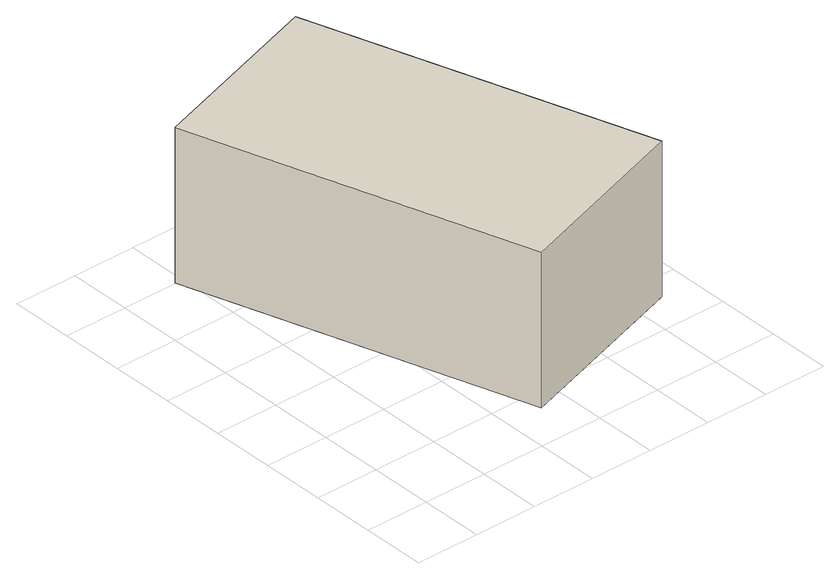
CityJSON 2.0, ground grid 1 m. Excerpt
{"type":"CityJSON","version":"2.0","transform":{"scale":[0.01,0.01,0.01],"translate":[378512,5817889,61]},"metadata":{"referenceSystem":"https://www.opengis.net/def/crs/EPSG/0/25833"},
"CityObjects":{
"building1":{"type":"Building","attributes":{"Gemeindeschluessel":"11000004","BezugspunktDach":"2200","function":"31001_2723","measuredHeight":2.44,"storeysAboveGround":1},"address":[{"country":"Germany","locality":"Berlin","thoroughfareNumber":"104 (1)","thoroughfareName":"Havelchaussee"}],"geometry":[{"type":"Solid","lod":"1","boundaries":[[[[0,1,2,3]],[[4,5,6,7]],[[4,7,3,2]],[[5,4,2,1]],[[6,5,1,0]],[[7,6,0,3]]]]}]}
},
"vertices":[
[258,68,269],[547,161,269],[376,694,269],[88,602,269],[376,694,24],[547,161,24],[258,68,24],[88,602,24]
]}
